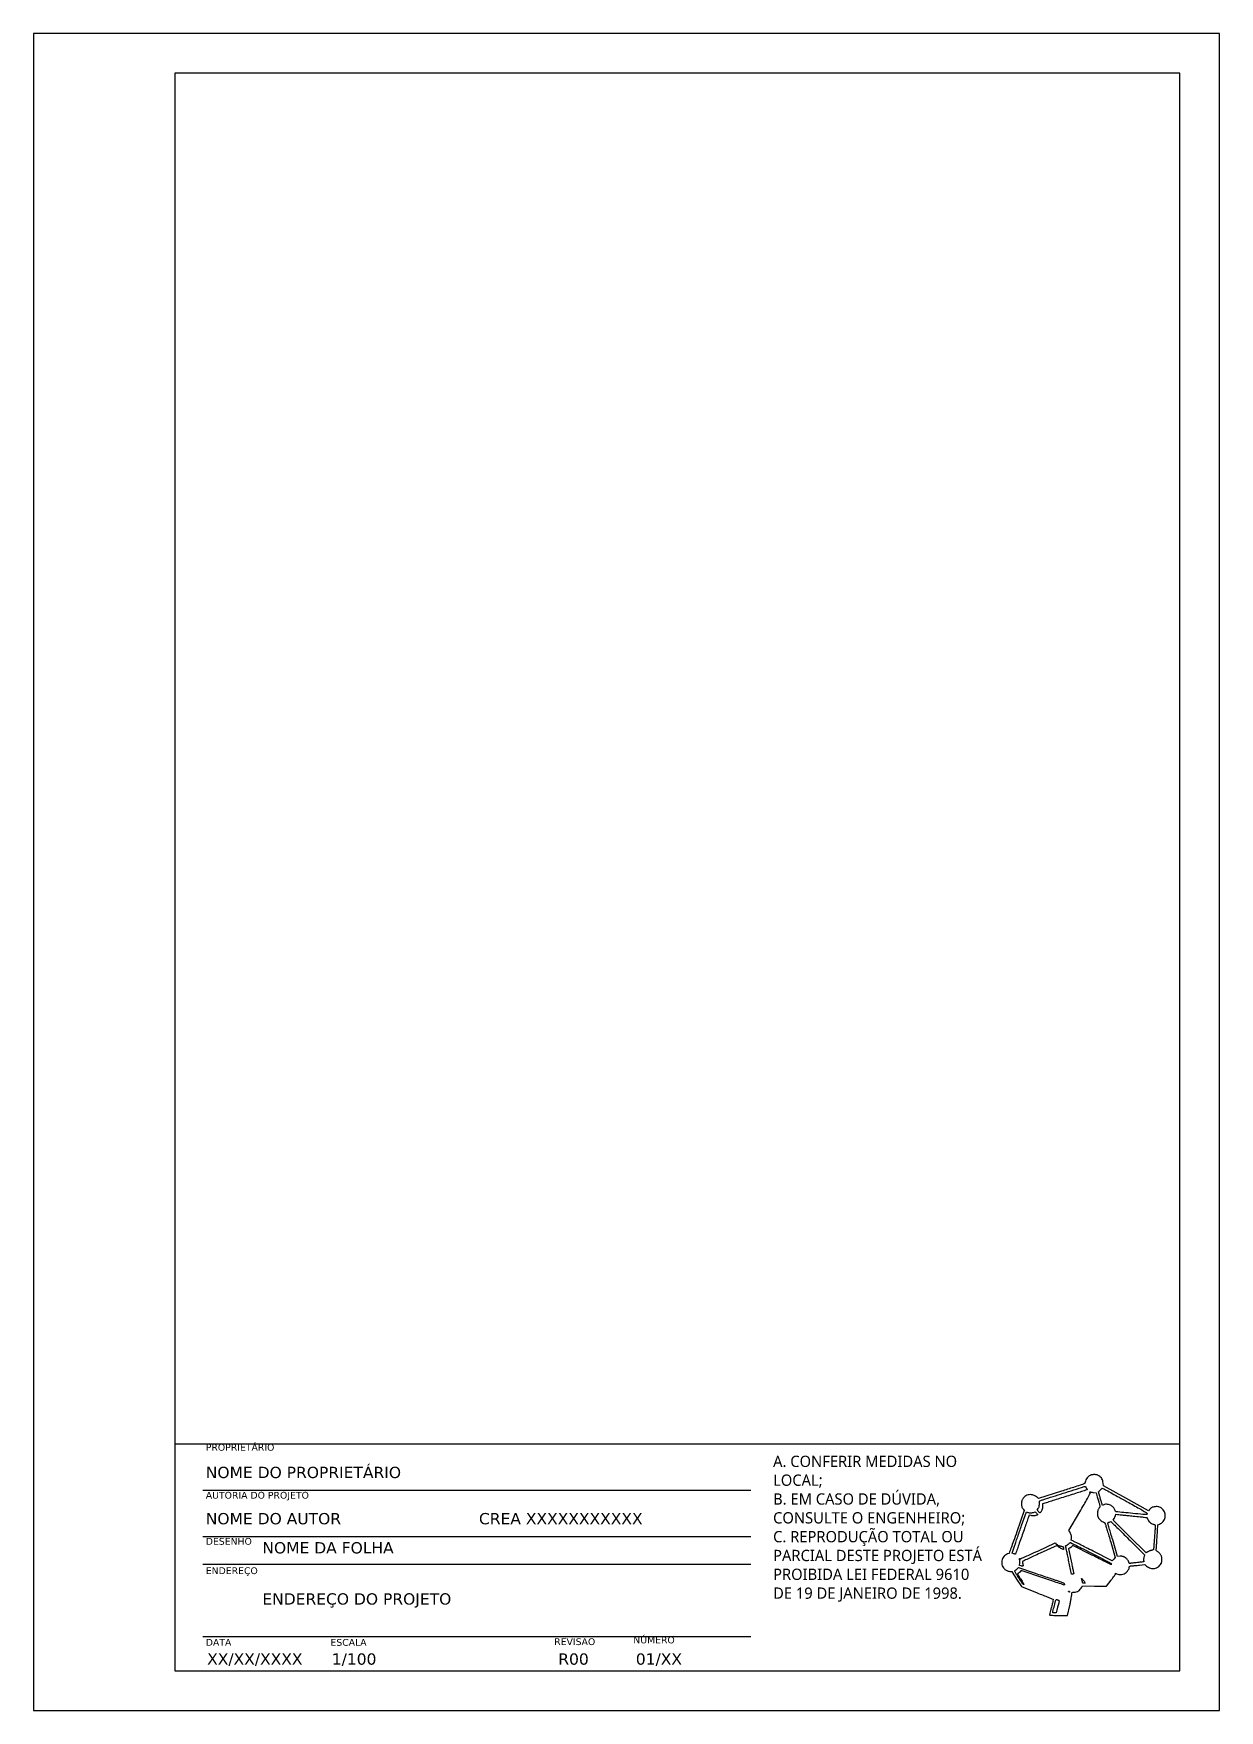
# Paper-space layout 'A4' of a CAD drawing. Header units: centimetres, sheet in millimetres. Extents: x 0 to 210, y 0 to 297.
import ezdxf

# ---------------------------------------------------------------- set-up
doc = ezdxf.new("R2010")
doc.units = ezdxf.units.CM
doc.layers.add('CARIMBO', color=250, linetype='Continuous')

psp = doc.layouts.new('A4')

# ---------------------------------------------------------------- linework, layer by layer
for points in [[(187.08, 41.64, 0.079478), (186.74, 41.4, 0.054467), (186.45, 41.04, 0.055091), (186.25, 40.63, 0.089267), (186.18, 40.25, -0.318001), (186.12, 40.17, -0.00227), (185.34, 39.9, -0.004795), (184.18, 39.51, -0.00091), (182.05, 38.84), (177.93, 37.53), (177.7, 37.75, 0.045989), (177.45, 37.95, 0.048466), (177.17, 38.1, 0.049205), (176.87, 38.19, 0.050376), (176.56, 38.22, 0.057358), (176.1, 38.17, 0.073919), (175.71, 38.01, 0.074646), (175.39, 37.75, 0.059941), (175.13, 37.39, 0.022187), (175.03, 37.19, 0.046293), (174.98, 37.03, 0.042492), (174.95, 36.86, 0.016038), (174.94, 36.61, 0.031811), (174.97, 36.29, 0.052573), (175.03, 36.03, 0.056422), (175.14, 35.8, 0.043793), (175.31, 35.58), (175.44, 35.44), (174.12, 31.64, -0.001341), (173.53, 29.96, -0.00365), (173.1, 28.79, -0.000922), (172.76, 27.86, -0.232969), (172.7, 27.8, 0.052602), (172.3, 27.63, 0.060655), (171.96, 27.39, 0.062659), (171.7, 27.08, 0.062566), (171.53, 26.71, 0.067657), (171.44, 26.28, 0.07176), (171.48, 25.84, 0.071432), (171.65, 25.44, 0.066114), (171.92, 25.08, 0.03404), (172.13, 24.9, 0.051282), (172.34, 24.77, 0.04987), (172.58, 24.69, 0.030117), (172.87, 24.63), (173.23, 24.59), (174.07, 23.28), (174.92, 21.97), (177.71, 20.84, -0.00035), (178.78, 20.41, -0.000565), (179.69, 20.04, -0.000077), (180.5, 19.7, -0.041097), (180.55, 19.68, -0.317107), (180.56, 19.64, -0.002034), (180.48, 19.25, -0.00699), (180.37, 18.81, -0.004284), (180.24, 18.29, 0.003499), (180.08, 17.68, 0.009869), (179.98, 17.26, 0.005641), (179.91, 16.94, 0.317571), (179.94, 16.89, 0.121999), (179.99, 16.87, 0.001087), (180.44, 16.85, 0.003666), (180.96, 16.84, 0.002349), (181.55, 16.82), (183.1, 16.8), (183.5, 18.6, 0.003235), (183.65, 19.31, 0.004837), (183.77, 19.92, 0.002145), (183.87, 20.45, 0.099334), (183.86, 20.56, -0.057961), (183.84, 20.75, -0.189286), (183.89, 20.86, -0.162677), (184.01, 20.93, -0.040506), (184.23, 20.95, 0.074695), (184.64, 21.01, 0.067212), (185.03, 21.19, 0.06575), (185.36, 21.47, 0.065907), (185.61, 21.83), (185.72, 22.05), (187.86, 22.04), (190.01, 22.02), (190.82, 23.07, 0.005197), (191.14, 23.5, 0.009482), (191.39, 23.85, 0.004462), (191.59, 24.15, 0.241149), (191.59, 24.21, -0.038552), (191.58, 24.28, -0.487664), (191.59, 24.29, -0.104544), (191.63, 24.28, -0.003557), (191.79, 24.21, 0.08403), (192.2, 24.08, 0.068415), (192.66, 24.09, 0.066973), (193.11, 24.22, 0.07379), (193.5, 24.46, 0.047786), (193.69, 24.66, 0.036473), (193.86, 24.91, 0.037396), (193.99, 25.16, 0.094407), (194.03, 25.36, -0.152944), (194.06, 25.48, -0.128065), (194.16, 25.56, -0.081842), (194.33, 25.61, -0.031911), (194.57, 25.63, 0.017211), (194.75, 25.64, 0.003074), (195.07, 25.66, 0.003318), (195.45, 25.69, 0.00299), (195.84, 25.73), (196.8, 25.84), (197.1, 25.57, 0.108864), (197.77, 25.21, 0.117508), (198.51, 25.17, 0.117913), (199.19, 25.46, 0.110153), (199.68, 26.04, 0.037258), (199.74, 26.18, 0.034903), (199.78, 26.34, 0.029781), (199.8, 26.52, 0.016378), (199.81, 26.74, 0.015811), (199.81, 26.99, 0.046417), (199.78, 27.16, 0.049348), (199.73, 27.32, 0.019736), (199.62, 27.53, 0.027212), (199.51, 27.7, 0.030137), (199.39, 27.85, 0.030273), (199.25, 27.98, 0.027963), (199.1, 28.1, -0.012714), (198.92, 28.22, -0.065884), (198.83, 28.31, -0.119764), (198.8, 28.38, -0.093219), (198.8, 28.48, 0.026903), (198.81, 28.6, 0.000513), (198.86, 29.22, 0.001244), (198.91, 29.94, 0.000833), (198.97, 30.77), (199.11, 32.9), (199.4, 33.01, 0.131929), (200.03, 33.47, 0.124197), (200.37, 34.2, 0.123277), (200.32, 35, 0.128862), (199.9, 35.67, 0.035506), (199.65, 35.88, 0.060104), (199.41, 36.01, 0.058967), (199.14, 36.08, 0.032836), (198.8, 36.1, 0.043172), (198.45, 36.07, 0.058016), (198.13, 35.98, 0.059393), (197.85, 35.82, 0.048311), (197.6, 35.59), (197.41, 35.38), (193.42, 37.59), (189.44, 39.8), (189.4, 40.27, 0.045148), (189.33, 40.7, 0.069177), (189.19, 41.04, 0.07197), (188.96, 41.32, 0.053536), (188.65, 41.56, 0.019859), (188.44, 41.68, 0.053842), (188.28, 41.74, 0.04808), (188.1, 41.76, 0.013377), (187.83, 41.77, 0.014365), (187.58, 41.76, 0.029893), (187.39, 41.74, 0.035951), (187.23, 41.7, 0.034713)], [(186.32, 39.57, 0.031863), (186.34, 39.52, 0.011462), (186.38, 39.44, 0.011316), (186.43, 39.36, 0.013177), (186.47, 39.29, -0.017287), (186.51, 39.22, -0.0272), (186.54, 39.16, -0.025593), (186.56, 39.11, -0.299351), (186.55, 39.09, -0.099006), (186.53, 39.08, -0.000046), (185.58, 38.77, -0.000665), (184.52, 38.43, -0.000405), (183.27, 38.04, 0.00001), (181.97, 37.63, 0.000012), (180.77, 37.25, 0.00001), (179.76, 36.93, 0.000097), (179.33, 36.79), (178.66, 36.58), (178.66, 36.15, -0.038871), (178.64, 35.82, -0.04202), (178.56, 35.5, -0.046084), (178.45, 35.24, -0.095107), (178.3, 35.07, -0.095463), (178.24, 35.03, -0.1793), (178.17, 35.03, -0.082716), (178.1, 35.08, -0.010801), (177.95, 35.22), (177.71, 35.45), (177.91, 35.77, 0.023212), (178.02, 35.97, 0.053839), (178.08, 36.13, 0.044556), (178.1, 36.31, 0.011864), (178.12, 36.6, -0.009508), (178.13, 36.84, -0.028153), (178.15, 37, -0.038951), (178.17, 37.11, -0.225559), (178.21, 37.15, -0.011613), (178.74, 37.33, -0.000133), (182.31, 38.46, -0.000027), (186.07, 39.65, -0.060557), (186.19, 39.67, -0.100927), (186.23, 39.67, -0.076882), (186.27, 39.65, -0.074024), (186.3, 39.61, -0.081175)], [(187.72, 38.61), (188.16, 38.57), (188.37, 37.81, 0.001166), (188.47, 37.49, 0.000919), (188.57, 37.13, 0.000929), (188.66, 36.81, 0.002298), (188.74, 36.57, -0.006874), (188.81, 36.3, -0.039177), (188.84, 36.16, -0.084305), (188.84, 36.07, -0.165216), (188.8, 36.01, 0.067696), (188.76, 35.96, 0.012124), (188.69, 35.86, 0.012896), (188.62, 35.74, 0.011331), (188.55, 35.61, 0.053195), (188.45, 35.33, 0.04526), (188.4, 35.01, 0.044287), (188.4, 34.67, 0.04575), (188.47, 34.35, 0.070802), (188.59, 34.08, 0.048201), (188.81, 33.81, 0.046928), (189.08, 33.57, 0.056012), (189.38, 33.41, -0.016724), (189.59, 33.31, -0.09403), (189.69, 33.24, -0.096831), (189.75, 33.13, -0.018271), (189.82, 32.91, 0.002353), (189.89, 32.67, 0.000112), (190.13, 31.86, 0.000183), (190.42, 30.9, 0.000132), (190.74, 29.82), (191.55, 27.08), (191.27, 26.79), (190.99, 26.51), (187.65, 28.21, 0.000388), (186.35, 28.86, 0.000576), (185.21, 29.44, 0.000248), (184.23, 29.93, 0.011766), (184.03, 30.03), (183.76, 30.15), (183.8, 30.47, 0.051501), (183.81, 30.75, 0.041753), (183.75, 31.06, 0.040572), (183.65, 31.36, 0.041767), (183.5, 31.63), (183.35, 31.86), (185.26, 35.16, 0.00172), (186.02, 36.47, 0.003292), (186.62, 37.54, 0.000501), (187.12, 38.45, 0.318822), (187.12, 38.51, -0.087878), (187.07, 38.59, -0.168967), (187.06, 38.66, -0.263976), (187.1, 38.7, -0.164458), (187.17, 38.7, 0.053649), (187.24, 38.68, 0.00818), (187.38, 38.65, 0.009074), (187.55, 38.63, 0.007751)], [(193.65, 36.97, -0.000688), (195.85, 35.75, -0.008137), (196.69, 35.26, -0.012877), (197.15, 34.97, -0.300165), (197.2, 34.83, -0.057537), (197.18, 34.77, -0.102251), (197.15, 34.72, -0.110803), (197.1, 34.69, -0.076165), (197.04, 34.68, -0.02293), (196.89, 34.69, -0.000084), (195.11, 34.85, -0.000518), (193.4, 35.02, -0.0009), (191.98, 35.15, -0.012807), (191.74, 35.18, -0.097718), (191.63, 35.22, -0.155413), (191.57, 35.29, -0.047521), (191.53, 35.43, 0.071412), (191.44, 35.65, 0.040121), (191.28, 35.89, 0.038825), (191.07, 36.11, 0.047979), (190.85, 36.29, 0.062874), (190.54, 36.43, 0.047954), (190.18, 36.5, 0.048985), (189.82, 36.51, 0.077879), (189.52, 36.43), (189.28, 36.33), (189.16, 36.73, -0.000885), (189.1, 36.93, -0.000271), (189.01, 37.24, -0.000271), (188.9, 37.58, -0.000296), (188.81, 37.92), (188.57, 38.72), (188.91, 39.06), (189.25, 39.4), (189.66, 39.18, -0.003409), (189.95, 39.02, -0.000135), (191.01, 38.44, -0.000239), (192.25, 37.75, -0.000169)], [(176.53, 35, 0.029732), (176.65, 35.01, 0.016387), (176.8, 35.03, 0.016289), (176.94, 35.06, 0.025067), (177.07, 35.09), (177.34, 35.19), (177.6, 34.93, -0.027415), (177.77, 34.74, -0.311881), (177.78, 34.64, -0.197541), (177.68, 34.57, -0.012375), (177.33, 34.49, -0.021963), (177.15, 34.46, -0.036691), (177, 34.45, -0.035708), (176.84, 34.47, -0.019541), (176.66, 34.51), (176.31, 34.6), (176.18, 34.24, 0.003701), (176.09, 34, 0.000146), (175.77, 33.08, 0.000259), (175.4, 32.01, 0.000183), (174.98, 30.8, -0.0004), (174.56, 29.61, -0.000658), (174.21, 28.6, -0.00004), (173.89, 27.7, -0.112129), (173.88, 27.68, -0.253723), (173.86, 27.67, -0.007738), (173.78, 27.69, -0.013512), (173.68, 27.72, -0.008721), (173.56, 27.76), (173.27, 27.86), (173.7, 29.1, -0.000037), (173.92, 29.74, -0.000012), (174.25, 30.69, -0.000012), (174.62, 31.74, -0.000014), (174.97, 32.76), (175.81, 35.17), (176.04, 35.09, 0.02723), (176.15, 35.05, 0.01557), (176.28, 35.03, 0.01552), (176.42, 35.01, 0.0248)], [(194.17, 30.11), (196.75, 27.55), (196.64, 27.25, 0.028266), (196.6, 27.1, 0.02451), (196.58, 26.95, 0.024559), (196.57, 26.79, 0.028739), (196.57, 26.64, -0.001995), (196.58, 26.52, -0.003309), (196.59, 26.42, -0.000447), (196.6, 26.33, -0.361795), (196.6, 26.32, -0.03599), (196.59, 26.32, -0.000005), (196.27, 26.29, -0.000135), (195.91, 26.25, -0.000082), (195.48, 26.2, 0.001749), (195.04, 26.15, 0.002362), (194.65, 26.1, 0.001598), (194.32, 26.06, 0.025723), (194.21, 26.04, -0.06375), (194.12, 26.03, -0.183375), (194.05, 26.05, -0.102514), (194, 26.12, -0.0133), (193.93, 26.29, 0.038184), (193.81, 26.56, 0.047969), (193.66, 26.78, 0.047232), (193.46, 26.96, 0.035356), (193.21, 27.13, 0.026141), (193.03, 27.23, 0.054643), (192.89, 27.28, 0.04436), (192.71, 27.3, 0.012318), (192.44, 27.3), (191.95, 27.29), (191.09, 30.21, -0.000578), (190.76, 31.33, -0.000934), (190.48, 32.29, -0.000122), (190.23, 33.14, -0.071528), (190.23, 33.2, -0.231594), (190.24, 33.23, -0.028555), (190.31, 33.27, -0.029017), (190.39, 33.32, -0.020061), (190.5, 33.36), (190.77, 33.45), (191.18, 33.06, -0.004686), (191.45, 32.8, -0.000307), (192.23, 32.04, -0.000446), (193.15, 31.12, -0.000333)], [(194.73, 34.44, -0.00146), (195.98, 34.31, -0.007591), (196.67, 34.23, -0.006209), (197.11, 34.17, -0.238802), (197.19, 34.11, -0.015788), (197.22, 34.06, -0.00479), (197.25, 33.98, -0.004792), (197.29, 33.9, -0.005205), (197.32, 33.81, 0.075512), (197.46, 33.56, 0.049275), (197.68, 33.32, 0.047846), (197.96, 33.12, 0.05785), (198.26, 32.99, -0.001287), (198.39, 32.95, -0.00198), (198.51, 32.91, -0.000639), (198.62, 32.88, -0.057514), (198.63, 32.87, -0.280891), (198.64, 32.86, -0.000083), (198.6, 32.23, -0.001358), (198.55, 31.53, -0.000819), (198.49, 30.7, 0.000173), (198.43, 29.87, 0.000278), (198.38, 29.16, 0.000042), (198.33, 28.53, 0.018054), (198.33, 28.49, -0.302632), (198.31, 28.46, -0.016169), (198.22, 28.43, -0.020877), (198.1, 28.39, -0.013225), (197.96, 28.36, 0.026185), (197.8, 28.32, 0.017269), (197.62, 28.26, 0.017393), (197.44, 28.18, 0.031903), (197.31, 28.11), (197.03, 27.93), (194.1, 30.82), (191.17, 33.71), (191.36, 34.01, 0.020627), (191.43, 34.14, 0.016626), (191.5, 34.28, 0.016938), (191.56, 34.42, 0.04077), (191.59, 34.53), (191.63, 34.75), (191.97, 34.71, 0.006056), (192.21, 34.68, 0.00035), (192.93, 34.61, 0.000532), (193.78, 34.53, 0.000391)], [(187.24, 27.91, -0.001061), (189.09, 26.97, -0.005481), (190.1, 26.43, -0.003402), (190.78, 26.06, -0.230482), (190.85, 25.95, -0.036963), (190.85, 25.9, -0.061098), (190.85, 25.86, -0.087861), (190.84, 25.83, -0.25533), (190.82, 25.82, -0.111829), (190.78, 25.83, -0.000079), (189.8, 26.32, -0.000923), (188.7, 26.87, -0.000564), (187.41, 27.53), (184.06, 29.23), (183.84, 29.02, -0.014844), (183.74, 28.93, -0.012465), (183.63, 28.84, -0.01265), (183.53, 28.77, -0.033546), (183.45, 28.72), (183.29, 28.64), (183.75, 26.42, -0.000653), (183.92, 25.57, -0.001083), (184.07, 24.86, -0.000055), (184.2, 24.21, -0.260012), (184.2, 24.2, -0.142558), (184.19, 24.19, -0.004079), (184.13, 24.18, -0.007961), (184.07, 24.17, -0.005359), (183.99, 24.16), (183.8, 24.14), (183.29, 26.61, -0.000185), (183.09, 27.56, -0.000301), (182.92, 28.37, -0.000033), (182.77, 29.09, -0.02743), (182.76, 29.12, -0.246772), (182.77, 29.15, -0.022251), (182.82, 29.19, -0.024852), (182.89, 29.23, -0.016722), (182.97, 29.27, 0.03062), (183.07, 29.32, 0.017067), (183.17, 29.4, 0.016974), (183.28, 29.48, 0.026295), (183.36, 29.56, -0.013983), (183.44, 29.63, -0.018776), (183.51, 29.69, -0.016116), (183.57, 29.73, -0.154035), (183.6, 29.74, -0.116878), (183.64, 29.73, -0.000078), (184.69, 29.21, -0.000936), (185.86, 28.62, -0.000571)], [(181.48, 29.22, 0.022644), (181.57, 29.19, 0.007246), (181.7, 29.15, 0.007213), (181.85, 29.11, 0.007999), (182, 29.08, -0.013341), (182.21, 29.03, -0.09412), (182.3, 28.99, -0.140632), (182.35, 28.92, -0.042772), (182.39, 28.79, -0.013144), (182.4, 28.71, -0.018928), (182.41, 28.63, -0.014987), (182.41, 28.57, -0.202429), (182.41, 28.55, -0.290652), (182.31, 28.53, -0.026241), (182.06, 28.63, -0.031552), (181.8, 28.78, -0.038811), (181.57, 28.95), (181.26, 29.24), (178.26, 27.85, 0.000325), (177.1, 27.31, 0.000519), (176.12, 26.85, 0.000091), (175.24, 26.45, 0.028847), (175.18, 26.41, 0.150482), (175.14, 26.37, 0.101192), (175.13, 26.3, 0.050792), (175.13, 26.2, 0.010673), (175.17, 26.03, -0.016188), (175.2, 25.9, -0.018725), (175.21, 25.77, -0.018072), (175.22, 25.67, -0.096024), (175.21, 25.61, -0.109493), (175.18, 25.56, -0.19019), (175.13, 25.54, -0.077362), (175.06, 25.55, -0.008984), (174.89, 25.6), (174.62, 25.7), (174.65, 26.1, 0.016704), (174.65, 26.27, 0.015745), (174.65, 26.45, 0.01593), (174.63, 26.6, 0.051425), (174.61, 26.7, -0.032234), (174.57, 26.83, -0.159965), (174.58, 26.91, -0.375896), (174.62, 26.93, -0.099665), (174.69, 26.89, 0.279284), (174.79, 26.88, 0.00254), (175.44, 27.16, 0.00554), (176.35, 27.56, 0.001381), (177.83, 28.24), (180.89, 29.66), (181.1, 29.48, 0.017534), (181.2, 29.4, 0.014145), (181.3, 29.33, 0.014381), (181.41, 29.26, 0.035279)], [(181.41, 22.95, -0.00294), (182.05, 22.73, -0.025576), (182.33, 22.62, -0.063924), (182.47, 22.53, -0.160072), (182.53, 22.42, -0.022263), (182.55, 22.36, -0.029376), (182.55, 22.3, -0.029705), (182.55, 22.25, -0.178357), (182.54, 22.23, -0.282142), (182.51, 22.22, -0.000118), (181.4, 22.58, -0.00162), (180.17, 22.99, -0.000979), (178.71, 23.48), (174.91, 24.76), (174.64, 24.51, -0.0088), (174.53, 24.41, -0.010914), (174.42, 24.32, -0.009353), (174.33, 24.25, -0.076824), (174.28, 24.23, 0.454089), (174.26, 24.18, 0.011435), (174.37, 23.97, 0.014163), (174.55, 23.68, 0.004889), (174.81, 23.26, -0.002961), (175.04, 22.9, -0.004887), (175.24, 22.59, -0.00098), (175.4, 22.32, -0.344756), (175.4, 22.3, -0.332227), (175.33, 22.29, -0.073954), (175.22, 22.37, -0.040347), (175.08, 22.53, -0.012625), (174.9, 22.8, 0.000931), (174.76, 23.02, 0.000368), (174.56, 23.33, 0.000364), (174.35, 23.67, 0.000456), (174.15, 23.98, -0.003073), (173.86, 24.42, -0.037661), (173.77, 24.6, -0.141134), (173.75, 24.7, -0.229813), (173.8, 24.77, 0.031012), (173.86, 24.81, 0.007771), (173.96, 24.89, 0.007907), (174.07, 24.98, 0.007886), (174.18, 25.07), (174.43, 25.3), (177.38, 24.3, 0.000185), (178.58, 23.9, 0.000193), (179.78, 23.49, 0.000185), (180.81, 23.15, 0.000842)], [(183.43, 21.07, -0.076926), (183.45, 21, -0.400869), (183.44, 20.97, -0.241841), (183.39, 20.98, -0.055352), (183.33, 21.04, -0.030483), (183.3, 21.08, -0.110288), (183.29, 21.11, -0.256649), (183.3, 21.13, -0.176123), (183.32, 21.14, -0.085443), (183.35, 21.13, -0.053409), (183.38, 21.12, -0.051744), (183.41, 21.09, -0.0641)], [(186.12, 22.77), (186.24, 22.53), (186.02, 22.53, -0.027082), (185.9, 22.54, -0.12113), (185.83, 22.56, -0.146283), (185.79, 22.61, -0.046007), (185.76, 22.7, 0.011613), (185.73, 22.84, 0.008793), (185.68, 23, 0.008303), (185.63, 23.16, 0.007412), (185.57, 23.32, -0.725169), (185.61, 23.35, -0.053003), (185.76, 23.22, -0.025562), (185.98, 22.98, -0.050515)], [(181.37, 19.58, -0.028509), (181.47, 19.53, -0.046806), (181.55, 19.48, -0.059049), (181.6, 19.42, -0.167141), (181.62, 19.37, -0.056978), (181.61, 19.3, -0.001834), (181.54, 19.01, -0.003514), (181.45, 18.67, -0.002431), (181.35, 18.29), (181.08, 17.31), (180.78, 17.29, -0.012359), (180.62, 17.28, -0.076101), (180.54, 17.29, -0.179049), (180.5, 17.32, -0.1443), (180.48, 17.38, -0.063864), (180.5, 17.54, -0.000816), (180.77, 18.58, -0.000222), (181.06, 19.66, -0.340161), (181.09, 19.68, -0.086842), (181.1, 19.68, -0.001738), (181.18, 19.65, -0.004072), (181.27, 19.62, -0.002718)]]:
    psp.add_lwpolyline(points, format="xyb", close=True)
at = {"layer": 'CARIMBO'}
for p, q in [((210, 297), (0, 297)), ((0, 297), (0, 0)), ((210, 0), (210, 297)), ((25, 290), (25, 7)), ((203, 290), (25, 290)), ((203, 7), (203, 290)), ((25, 47.2), (203, 47.2)), ((30, 39), (127, 39)), ((30, 30.8), (127, 30.8)), ((30, 25.9), (127, 25.9)), ((30, 13.1), (127, 13.1)), ((25, 7), (203, 7)), ((0, 0), (210, 0))]:
    psp.add_line(p, q, dxfattribs=at)

# ---------------------------------------------------------------- texts
at = {"layer": 'CARIMBO', "attachment_point": 1}
for s, width, insert, char_height in [('{\\fVerdana|b0|i0|c0|p34;PROPRIETÁRIO}', 5.9377, (30.5, 47.2), 1.2), ('{\\fMicrosoft JhengHei UI|b0|i0|c0|p34;A. CONFERIR MEDIDAS NO LOCAL;\\PB. EM CASO DE DÚVIDA, CONSULTE O ENGENHEIRO;\\PC. REPRODUÇÃO TOTAL OU PARCIAL DESTE PROJETO ESTÁ PROIBIDA LEI FEDERAL 9610 DE 19 DE JANEIRO DE 1998.}', 37.1667, (130.96, 45.12), 2), ('{\\fVerdana|b0|i0|c0|p34;NOME DO PROPRIETÁRIO}', 60.6098, (30.5, 43.16), 2), ('{\\fVerdana|b0|i0|c0|p34;AUTORIA DO PROJETO}', 29.425, (30.5, 38.72), 1.2), ('{\\fVerdana|b0|i0|c0|p34;NOME DO AUTOR                            CREA XXXXXXXXXXX}', 93.8651, (30.5, 34.97), 2), ('{\\fVerdana|b0|i0|c0|p34;DESENHO}', 29.425, (30.5, 30.55), 1.2), ('{\\fVerdana|b0|i0|c0|p34;NOME DA FOLHA}', 60.6098, (40.52, 29.81), 2), ('{\\fVerdana|b0|i0|c0|p34;ENDEREÇO}', 29.425, (30.5, 25.35), 1.2), ('{\\fVerdana|b0|i0|c0|p34;ENDEREÇO DO PROJETO}', 60.6098, (40.52, 20.75), 2), ('{\\fVerdana|b0|i0|c0|p34;DATA}', 29.425, (30.5, 12.66), 1.2), ('{\\fVerdana|b0|i0|c0|p34;ESCALA}', 29.425, (52.57, 12.66), 1.2), ('{\\fVerdana|b0|i0|c0|p34;REVISÃO}', 29.425, (92.2, 12.78), 1.2), ('{\\fVerdana|b0|i0|c0|p34;NÚMERO}', 29.425, (106.21, 13.08), 1.2), ('{\\fVerdana|b0|i0|c0|p34;XX/XX/XXXX}', 60.6098, (30.74, 10.11), 2), ('{\\fVerdana|b0|i0|c0|p34;1/100}', 60.6098, (52.81, 10.11), 2), ('{\\fVerdana|b0|i0|c0|p34;R00}', 60.6098, (92.92, 10.11), 2), ('{\\fVerdana|b0|i0|c0|p34;01/XX}', 60.6098, (106.65, 10.11), 2)]:
    psp.add_mtext_dynamic_manual_height_columns(s, width=width, gutter_width=1, heights=[0], dxfattribs=dict(at, insert=insert, char_height=char_height))

doc.saveas('drawing.dxf')
